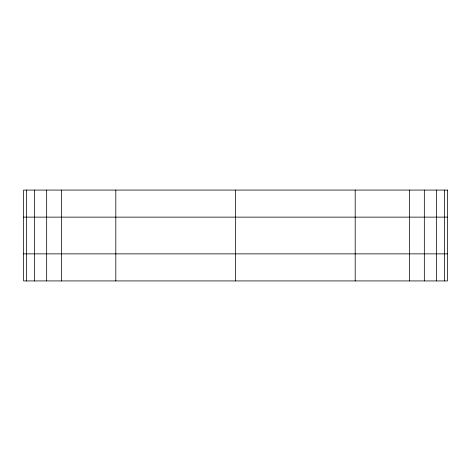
<?xml version="1.0" encoding="UTF-8"?>
<svg xmlns="http://www.w3.org/2000/svg" width="471" height="471" viewBox="0 0 471 471"><rect width="100%" height="100%" fill="white"/><g stroke="black" fill="none" stroke-linecap="round" stroke-linejoin="round"><path stroke-width="0.71" d="M23.55 217.137L447.45 217.137M23.55 253.863L447.45 253.863M444.477 190.072L444.477 280.928M436.364 190.072L436.364 280.928M424.33 190.072L424.33 280.928M409.599 190.072L409.599 280.928M355.193 190.072L355.193 280.928M235.5 190.072L235.5 280.928M115.807 190.072L115.807 280.928M61.401 190.072L61.401 280.928M46.67 190.072L46.67 280.928M34.636 190.072L34.636 280.928M26.523 190.072L26.523 280.928M447.45 190.072L23.55 190.072L23.55 280.928L447.45 280.928L447.45 190.072"/></g></svg>
